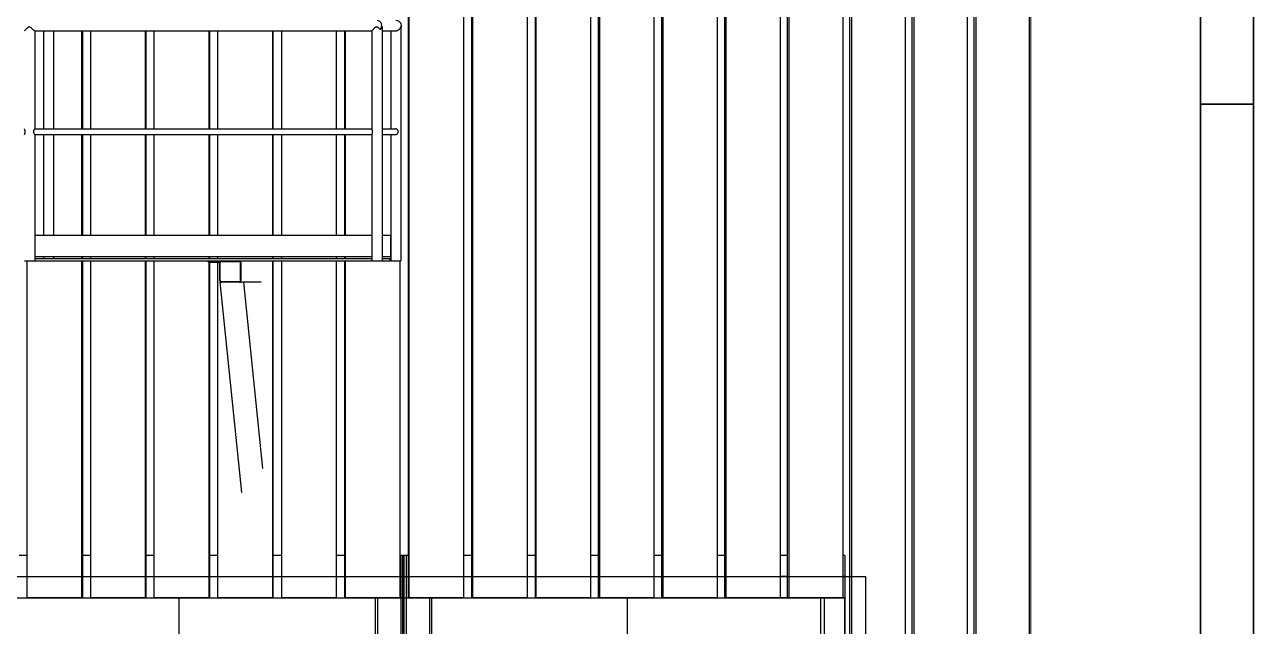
# Model space of a CAD drawing. Header units: millimetres. Extents: x -360063 to 84100, y -179792 to 59400.
# Drawn here: x 72494 to 84100, y 24770 to 30450 of the extents above; entities that cross this region are included whole.
import ezdxf

# ---------------------------------------------------------------- set-up
doc = ezdxf.new("R2010")
doc.units = ezdxf.units.MM
doc.header["$LTSCALE"] = 100
doc.layers.get('0').update_dxf_attribs({"lineweight": 18})
for name, color, linetype, lineweight in [('Border', 7, 'Continuous', 35), ('Visible', 7, 'Continuous', 25), ('Visible Narrow', 7, 'Continuous', 18)]:
    doc.layers.add(name, color=color, linetype=linetype, lineweight=lineweight)

# ---------------------------------------------------------------- blocks, each defined once
blk = doc.blocks.new('Borders Bigadan Border')
at = {"layer": 'Border'}
for p, q in [((841, 594), (841, 0)), ((836, 5), (836, 589)), ((841, 297), (836, 297))]:
    blk.add_line(p, q, dxfattribs=at)

msp = doc.modelspace()

# ---------------------------------------------------------------- linework, layer by layer
at = {"layer": 'Visible'}
for p, q in [((76119.88, 25039.19), (76119.88, 32569.19)), ((76122.36, 32569.19), (76122.36, 25039.19)), ((76643.66, 25039.19), (76643.66, 32569.19)), ((76719.47, 25039.19), (76719.47, 32569.19)), ((76723.52, 32569.19), (76723.52, 25039.19)), ((77244.14, 25039.19), (77244.14, 32569.19)), ((77318.24, 25039.19), (77318.24, 32569.19)), ((77323.88, 32569.19), (77323.88, 25039.19)), ((77843.54, 25039.19), (77843.54, 32569.19)), ((77915.91, 25039.19), (77915.91, 32569.19)), ((77923.12, 32569.19), (77923.12, 25039.19)), ((78441.57, 25039.19), (78441.57, 32569.19)), ((78512.15, 25039.19), (78512.15, 32569.19)), ((78520.93, 32569.19), (78520.93, 25039.19)), ((79037.9, 25039.19), (79037.9, 32569.19)), ((79106.67, 25039.19), (79106.67, 32569.19)), ((79117.02, 32569.19), (79117.02, 25039.19)), ((79632.25, 25039.19), (79632.25, 32569.19)), ((79699.17, 25039.19), (79699.17, 32569.19)), ((79711.08, 32569.19), (79711.08, 25039.19)), ((80224.3, 25039.19), (80224.3, 32569.19)), ((80289.34, 20839.19), (80289.34, 32569.19)), ((80302.81, 32569.19), (80302.81, 20839.19)), ((80813.76, 20839.19), (80813.76, 32569.19)), ((80876.88, 20839.19), (80876.88, 32569.19)), ((80891.89, 32569.19), (80891.89, 20839.19)), ((81400.31, 20839.19), (81400.31, 32569.19)), ((81461.48, 20839.19), (81461.48, 32569.19)), ((81478.04, 32569.19), (81478.04, 20839.19)), ((81983.67, 20839.19), (81983.67, 32569.19)), ((75871.47, 30429.34), (75871.47, 28219.19)), ((76048.77, 30429.34), (76048.77, 28219.19)), ((72590.06, 30390.89), (75774.87, 30390.89)), ((72590.4, 30390.89), (72590.4, 29466.09)), ((72671.11, 30390.89), (72671.11, 29466.09)), ((72767.71, 30390.89), (72767.71, 29466.09)), ((73035.41, 29466.09), (73035.41, 30390.89)), ((73040.83, 30390.89), (73040.83, 29466.09)), ((73115.17, 30390.89), (73115.17, 29466.09)), ((73635.89, 29466.09), (73635.89, 30390.89)), ((73639.73, 30390.89), (73639.73, 29466.09)), ((73715.76, 30390.89), (73715.76, 29466.09)), ((74237.13, 29466.09), (74237.13, 30390.89)), ((74239.4, 30390.89), (74239.4, 29466.09)), ((74317.09, 30390.89), (74317.09, 29466.09)), ((74838.84, 29466.09), (74838.84, 30390.89)), ((74839.53, 30390.89), (74839.53, 29466.09)), ((74918.84, 30390.89), (74918.84, 29466.09)), ((75440.7, 29466.09), (75440.7, 30390.89)), ((75519.8, 29466.09), (75519.8, 30390.89)), ((75520.7, 30390.89), (75520.7, 29466.09)), ((75774.87, 30391.07), (75774.87, 29465.77)), ((75871.47, 30390.89), (75996.32, 30390.89)), ((75952.17, 30390.89), (75952.17, 29466.09)), ((72590.06, 29466.09), (75774.87, 29466.09)), ((72590.06, 29412.29), (75774.87, 29412.29)), ((72590.4, 29412.29), (72590.4, 28219.19)), ((72671.11, 29412.29), (72671.11, 28459.19)), ((72767.71, 29412.29), (72767.71, 28459.19)), ((73035.41, 28459.19), (73035.41, 29412.29)), ((73040.83, 29412.29), (73040.83, 28459.19)), ((73115.17, 29412.29), (73115.17, 28459.19)), ((73635.89, 28459.19), (73635.89, 29412.29)), ((73639.73, 29412.29), (73639.73, 28459.19)), ((73715.76, 29412.29), (73715.76, 28459.19)), ((74237.13, 28459.19), (74237.13, 29412.29)), ((74239.4, 29412.29), (74239.4, 28459.19)), ((74317.09, 29412.29), (74317.09, 28459.19)), ((74838.84, 28459.19), (74838.84, 29412.29)), ((74839.53, 29412.29), (74839.53, 28459.19)), ((74918.84, 29412.29), (74918.84, 28459.19)), ((75440.7, 28459.19), (75440.7, 29412.29)), ((75519.8, 28459.19), (75519.8, 29412.29)), ((75520.7, 29412.29), (75520.7, 28459.19)), ((75774.87, 29412.61), (75774.87, 28219.19)), ((75871.47, 29466.09), (75996.32, 29466.09)), ((75871.47, 29412.29), (75996.32, 29412.29)), ((75952.17, 29412.29), (75952.17, 28219.19)), ((75774.87, 28459.19), (72590.4, 28459.19)), ((75948.38, 28459.19), (75871.47, 28459.19)), ((75948.38, 28459.19), (75948.38, 28259.19)), ((72493.8, 28219.19), (72590.4, 28219.19)), ((72515.6, 28219.19), (72515.6, 25039.19)), ((75774.87, 28259.19), (72590.4, 28259.19)), ((75774.87, 28239.19), (72590.4, 28239.19)), ((72590.4, 28219.19), (75774.87, 28219.19)), ((72671.11, 28259.19), (72671.11, 28239.19)), ((72767.71, 28259.19), (72767.71, 28239.19)), ((73035.41, 28239.19), (73035.41, 28259.19)), ((73035.41, 25039.19), (73035.41, 28219.19)), ((73040.83, 28259.19), (73040.83, 28239.19)), ((73040.83, 28219.19), (73040.83, 25039.19)), ((73115.17, 28259.19), (73115.17, 28239.19)), ((73115.17, 28219.19), (73115.17, 25039.19)), ((73635.89, 28239.19), (73635.89, 28259.19)), ((73635.89, 25039.19), (73635.89, 28219.19)), ((73639.73, 28259.19), (73639.73, 28239.19)), ((73639.73, 28219.19), (73639.73, 25039.19)), ((73715.76, 28259.19), (73715.76, 28239.19)), ((73715.76, 28219.19), (73715.76, 25039.19)), ((74224.58, 28219.19), (74224.58, 28215.19)), ((74230.55, 28209.19), (74322.07, 28209.19)), ((74237.13, 28239.19), (74237.13, 28259.19)), ((74237.13, 25039.19), (74237.13, 28209.19)), ((74239.4, 28259.19), (74239.4, 28239.19)), ((74239.4, 28209.19), (74239.4, 25039.19)), ((74317.09, 28259.19), (74317.09, 28239.19)), ((74317.09, 28209.19), (74317.09, 25039.19)), ((74338.24, 28035.19), (74338.24, 28203.19)), ((74341.61, 28035.19), (74341.61, 28203.19)), ((74343.96, 28215.47), (74343.96, 28219.19)), ((74353.54, 28215.19), (74520.67, 28215.19)), ((74521.28, 28215.19), (74520.67, 28215.19)), ((74532.6, 28203.19), (74532.6, 28035.19)), ((74533.22, 28035.19), (74533.22, 28203.19)), ((74537.19, 28203.19), (74537.19, 28035.19)), ((74838.84, 28239.19), (74838.84, 28259.19)), ((74838.84, 25039.19), (74838.84, 28219.19)), ((74839.53, 28259.19), (74839.53, 28239.19)), ((74839.53, 28219.19), (74839.53, 25039.19)), ((74918.84, 28259.19), (74918.84, 28239.19)), ((74918.84, 28219.19), (74918.84, 25039.19)), ((75440.7, 28239.19), (75440.7, 28259.19)), ((75440.7, 25039.19), (75440.7, 28219.19)), ((75519.8, 28239.19), (75519.8, 28259.19)), ((75519.8, 25039.19), (75519.8, 28219.19)), ((75520.7, 28259.19), (75520.7, 28239.19)), ((75520.7, 28219.19), (75520.7, 25039.19)), ((75774.87, 28219.19), (75871.47, 28219.19)), ((75948.38, 28259.19), (75871.47, 28259.19)), ((75947.49, 28239.19), (75871.47, 28239.19)), ((75871.47, 28219.19), (75947.49, 28219.19)), ((75947.49, 28219.19), (75947.49, 28239.19)), ((75952.17, 28219.19), (76048.77, 28219.19)), ((76042.41, 25039.19), (76042.41, 28219.19)), ((74334.01, 28197.19), (74334.01, 28145.19)), ((74341.55, 28019.19), (74354.16, 28019.19)), ((74544.41, 26032.3), (74341.55, 28019.19)), ((74520.67, 28023.19), (74353.54, 28023.19)), ((74521.28, 28019.19), (74354.16, 28019.19)), ((74520.67, 28023.19), (74521.28, 28023.19)), ((74522.44, 28019.19), (74521.28, 28019.19)), ((74522.44, 28019.19), (74540.67, 28019.19)), ((74564.93, 28019.19), (74540.67, 28019.19)), ((74564.93, 28019.19), (74565.09, 28019.19)), ((74728.85, 28019.19), (74565.09, 28019.19)), ((74744.74, 26259.64), (74565.09, 28019.19)), ((72515.6, 25439.19), (72443.01, 25439.19)), ((73115.17, 25439.19), (73040.83, 25439.19)), ((73715.76, 25439.19), (73639.73, 25439.19)), ((74317.09, 25439.19), (74239.4, 25439.19)), ((74918.84, 25439.19), (74839.53, 25439.19)), ((75519.8, 25439.19), (75440.7, 25439.19)), ((76119.88, 25439.19), (76042.41, 25439.19)), ((76050.59, 20839.19), (76050.59, 25439.19)), ((76067.43, 20839.19), (76067.43, 25439.19)), ((76071.23, 20839.19), (76071.23, 25439.19)), ((76079.42, 20839.19), (76079.42, 25439.19)), ((76102.56, 20839.19), (76102.56, 25439.19)), ((76719.47, 25439.19), (76643.66, 25439.19)), ((77318.24, 25439.19), (77244.14, 25439.19)), ((77915.91, 25439.19), (77843.54, 25439.19)), ((78512.15, 25439.19), (78441.57, 25439.19)), ((79106.67, 25439.19), (79037.9, 25439.19)), ((79699.17, 25439.19), (79632.25, 25439.19)), ((80239.96, 25439.19), (80224.3, 25439.19)), ((80239.96, 25439.19), (80239.96, 20839.19)), ((69839.96, 25239.19), (80439.96, 25239.19)), ((76071.23, 25239.19), (76067.43, 25239.19)), ((79699.17, 25239.19), (79632.25, 25239.19)), ((80239.96, 25239.19), (80224.3, 25239.19)), ((80439.96, 20439.19), (80439.96, 25239.19)), ((70039.96, 25039.19), (80239.96, 25039.19)), ((73035.41, 25039.19), (72515.6, 25039.19)), ((73035.41, 25039.19), (73040.83, 25039.19)), ((73635.89, 25039.19), (73115.17, 25039.19)), ((73635.89, 25039.19), (73639.73, 25039.19)), ((74237.13, 25039.19), (73715.76, 25039.19)), ((73954.17, 20839.19), (73954.17, 25039.19)), ((74237.13, 25039.19), (74239.4, 25039.19)), ((74838.84, 25039.19), (74317.09, 25039.19)), ((74838.84, 25039.19), (74839.53, 25039.19)), ((75440.7, 25039.19), (74918.84, 25039.19)), ((75519.8, 25039.19), (75520.7, 25039.19)), ((76042.41, 25039.19), (75520.7, 25039.19)), ((75807.35, 20839.19), (75807.35, 25039.19)), ((75830.1, 20839.19), (75830.1, 25039.19)), ((76071.23, 25039.19), (76067.43, 25039.19)), ((76119.88, 25039.19), (76122.36, 25039.19)), ((76643.66, 25039.19), (76122.36, 25039.19)), ((76321.79, 20839.19), (76321.79, 25039.19)), ((76339.01, 20839.19), (76339.01, 25039.19)), ((76719.47, 25039.19), (76723.52, 25039.19)), ((77244.14, 25039.19), (76723.52, 25039.19)), ((77318.24, 25039.19), (77323.88, 25039.19)), ((77843.54, 25039.19), (77323.88, 25039.19)), ((77915.91, 25039.19), (77923.12, 25039.19)), ((78441.57, 25039.19), (77923.12, 25039.19)), ((78189.12, 20839.19), (78189.12, 25039.19)), ((78512.15, 25039.19), (78520.93, 25039.19)), ((79037.9, 25039.19), (78520.93, 25039.19)), ((79106.67, 25039.19), (79117.02, 25039.19)), ((79632.25, 25039.19), (79117.02, 25039.19)), ((79699.17, 25039.19), (79632.25, 25039.19)), ((79699.17, 25039.19), (79711.08, 25039.19)), ((80224.3, 25039.19), (79711.08, 25039.19)), ((80014.68, 20839.19), (80014.68, 25039.19)), ((80049.51, 20839.19), (80049.51, 25039.19)), ((80239.96, 25039.19), (80224.3, 25039.19)), ((80239.96, 20439.19), (80239.96, 25039.19))]:
    msp.add_line(p, q, dxfattribs=at)
for centre, major_axis, ratio, start_param, end_param in [((75823.87, 30439.19), (0, -48.3), 0.89220021, 0.76310945, 3.14159265), ((76001.34, 30439.19), (-52.95, 0), 0.91216751, 2.68115097, 4.71238898), ((74230.55, 28215.19), (0, -6), 0.99477423, 4.71238898, 6.28318531), ((74322.07, 28197.19), (0, 12), 0.99477423, 4.71238898, 6.28318531), ((74354.16, 28203.19), (0, 16), 0.99477423, 0, 1.57079633), ((74353.54, 28203.19), (0, 12), 0.99477423, 0, 1.57079633), ((74520.67, 28203.19), (0, 12), 0.99477423, 4.71238898, 6.28318531), ((74521.28, 28203.19), (0, 16), 0.99477423, 4.71238898, 6.28318531), ((74521.28, 28203.19), (0, 12), 0.99477423, 4.71238898, 6.28318531), ((74339.98, 28145.19), (0, -6), 0.99477423, 4.71238898, 5.98763682), ((74354.16, 28035.19), (0, -16), 0.99477423, 4.71238898, 6.28318531), ((74353.54, 28035.19), (0, -12), 0.99477423, 4.71238898, 6.28318531), ((74520.67, 28035.19), (0, -12), 0.99477423, 0, 1.57079633), ((74521.28, 28035.19), (0, -16), 0.99477423, 0, 1.57079633), ((74521.28, 28035.19), (0, -12), 0.99477423, 0, 1.57079633)]:
    msp.add_ellipse(centre, major_axis=major_axis, ratio=ratio, start_param=start_param, end_param=end_param, dxfattribs=at)
for points, knots in [([(72493.8, 30391.07), (72493.8, 30391.09), (72493.8, 30391.11), (72493.85, 30391.44), (72494.2, 30392.05), (72495.43, 30393.77), (72496.32, 30394.89), (72498.49, 30397.48), (72499.78, 30398.96), (72503.34, 30402.91), (72505.9, 30405.65), (72511.42, 30411.39), (72514.39, 30414.39), (72520.45, 30420.22), (72523.48, 30423.03), (72528.14, 30426.74), (72529.68, 30427.88), (72532.19, 30429.32), (72533.06, 30429.74), (72534.96, 30430.41), (72535.98, 30430.64), (72537.17, 30430.64), (72538.36, 30430.64), (72539.4, 30430.41), (72541.32, 30429.74), (72542.2, 30429.32), (72544.78, 30427.88), (72546.38, 30426.74), (72551.26, 30423.03), (72554.5, 30420.22), (72561.17, 30414.39), (72564.53, 30411.39), (72571.01, 30405.65), (72574.14, 30402.91), (72578.78, 30398.96), (72580.54, 30397.48), (72583.75, 30394.89), (72585.2, 30393.77), (72587.61, 30392.05), (72588.58, 30391.44), (72589.6, 30390.97), (72589.87, 30390.89), (72590.06, 30390.89)], [-4.26109858, -4.26109858, -4.26109858, -4.26109858, -4.22634838, -4.22634838, -3.7746161, -3.7746161, -3.32288381, -3.32288381, -2.87115153, -2.87115153, -2.15336364, -2.15336364, -1.43557576, -1.43557576, -0.71778788, -0.71778788, -0.35889394, -0.35889394, -0.17944697, -0.17944697, 0, 0, 0, 0.17944697, 0.17944697, 0.35889394, 0.35889394, 0.71778788, 0.71778788, 1.43557576, 1.43557576, 2.15336364, 2.15336364, 2.87115153, 2.87115153, 3.32288381, 3.32288381, 3.7746161, 3.7746161, 4.22634838, 4.22634838, 4.46484645, 4.46484645, 4.46484645, 4.46484645]), ([(75774.87, 30391.07), (75774.87, 30391.09), (75774.87, 30391.11), (75774.92, 30391.44), (75775.26, 30392.05), (75776.49, 30393.77), (75777.38, 30394.89), (75779.56, 30397.48), (75780.84, 30398.96), (75784.41, 30402.91), (75786.96, 30405.65), (75792.49, 30411.39), (75795.46, 30414.39), (75801.51, 30420.22), (75804.54, 30423.03), (75809.2, 30426.74), (75810.74, 30427.88), (75813.26, 30429.32), (75814.12, 30429.74), (75816.02, 30430.41), (75817.04, 30430.64), (75818.23, 30430.64), (75819.43, 30430.64), (75820.46, 30430.41), (75822.38, 30429.74), (75823.26, 30429.32), (75825.84, 30427.88), (75827.44, 30426.74), (75832.32, 30423.03), (75835.57, 30420.22), (75842.23, 30414.39), (75845.59, 30411.39), (75850.48, 30407.07), (75852.09, 30405.65), (75853.65, 30404.28)], [-4.26109858, -4.26109858, -4.26109858, -4.26109858, -4.22634838, -4.22634838, -3.7746161, -3.7746161, -3.32288381, -3.32288381, -2.87115153, -2.87115153, -2.15336364, -2.15336364, -1.43557576, -1.43557576, -0.71778788, -0.71778788, -0.35889394, -0.35889394, -0.17944697, -0.17944697, 0, 0, 0, 0.17944697, 0.17944697, 0.35889394, 0.35889394, 0.71778788, 0.71778788, 1.43557576, 1.43557576, 2.15336364, 2.15336364, 2.51714167, 2.51714167, 2.51714167, 2.51714167]), ([(75853.65, 30404.28), (75855.22, 30405.65), (75856.67, 30407.07), (75860.67, 30411.39), (75862.88, 30414.39), (75866.48, 30420.22), (75867.85, 30423.03), (75869.43, 30426.74), (75869.87, 30427.88), (75870.45, 30429.32), (75870.62, 30429.74), (75870.94, 30430.41), (75871.09, 30430.64), (75871.21, 30430.64), (75871.34, 30430.64), (75871.4, 30430.41), (75871.46, 30429.87), (75871.47, 30429.62), (75871.47, 30429.34)], [-2.51714167, -2.51714167, -2.51714167, -2.51714167, -2.15336364, -2.15336364, -1.43557576, -1.43557576, -0.71778788, -0.71778788, -0.35889394, -0.35889394, -0.17944697, -0.17944697, 0, 0, 0, 0.17944697, 0.17944697, 0.29316148, 0.29316148, 0.29316148, 0.29316148]), ([(75996.32, 30390.89), (75997.93, 30390.89), (75999.56, 30390.97), (76004.26, 30391.44), (76007.34, 30392.05), (76013.27, 30393.77), (76016.12, 30394.89), (76021.43, 30397.48), (76023.89, 30398.96), (76029.59, 30402.91), (76032.67, 30405.65), (76037.97, 30411.39), (76040.19, 30414.39), (76043.79, 30420.22), (76045.16, 30423.03), (76046.74, 30426.74), (76047.18, 30427.88), (76047.75, 30429.32), (76047.93, 30429.74), (76048.25, 30430.41), (76048.4, 30430.64), (76048.52, 30430.64), (76048.64, 30430.64), (76048.71, 30430.41), (76048.76, 30429.87), (76048.77, 30429.62), (76048.77, 30429.34)], [-4.46484645, -4.46484645, -4.46484645, -4.46484645, -4.22634838, -4.22634838, -3.7746161, -3.7746161, -3.32288381, -3.32288381, -2.87115153, -2.87115153, -2.15336364, -2.15336364, -1.43557576, -1.43557576, -0.71778788, -0.71778788, -0.35889394, -0.35889394, -0.17944697, -0.17944697, 0, 0, 0, 0.17944697, 0.17944697, 0.29316148, 0.29316148, 0.29316148, 0.29316148]), ([(72493.8, 29412.61), (72493.8, 29412.67), (72493.81, 29412.74), (72493.86, 29413.16), (72494, 29413.7), (72494.67, 29415.78), (72495.45, 29417.84), (72497.07, 29422.53), (72498.02, 29425.5), (72499.09, 29430.43), (72499.39, 29432.16), (72499.79, 29435.67), (72499.9, 29437.45), (72499.9, 29440.93), (72499.79, 29442.71), (72499.39, 29446.22), (72499.09, 29447.94), (72498.02, 29452.88), (72497.07, 29455.85), (72495.45, 29460.54), (72494.67, 29462.6), (72494, 29464.68), (72493.86, 29465.21), (72493.81, 29465.64), (72493.8, 29465.71), (72493.8, 29465.77)], [2.27895351, 2.27895351, 2.27895351, 2.27895351, 2.33460522, 2.33460522, 2.59493594, 2.59493594, 3.11559737, 3.11559737, 3.63738135, 3.63738135, 3.89827334, 3.89827334, 4.15916533, 4.15916533, 4.42005732, 4.42005732, 4.68094931, 4.68094931, 5.20273329, 5.20273329, 5.72339472, 5.72339472, 5.98372544, 5.98372544, 6.03937714, 6.03937714, 6.03937714, 6.03937714]), ([(72590.06, 29466.09), (72589.86, 29466.09), (72589.55, 29465.92), (72588.75, 29465.21), (72588.26, 29464.68), (72586.57, 29462.6), (72585.18, 29460.54), (72582.61, 29455.85), (72581.24, 29452.88), (72579.75, 29447.94), (72579.34, 29446.22), (72578.79, 29442.71), (72578.66, 29440.93), (72578.66, 29437.45), (72578.79, 29435.67), (72579.34, 29432.16), (72579.75, 29430.43), (72581.24, 29425.5), (72582.61, 29422.53), (72585.18, 29417.84), (72586.57, 29415.78), (72588.26, 29413.7), (72588.75, 29413.16), (72589.55, 29412.46), (72589.86, 29412.29), (72590.06, 29412.29)], [2.07427451, 2.07427451, 2.07427451, 2.07427451, 2.33460522, 2.33460522, 2.59493594, 2.59493594, 3.11559737, 3.11559737, 3.63738135, 3.63738135, 3.89827334, 3.89827334, 4.15916533, 4.15916533, 4.42005732, 4.42005732, 4.68094931, 4.68094931, 5.20273329, 5.20273329, 5.72339472, 5.72339472, 5.98372544, 5.98372544, 6.24405615, 6.24405615, 6.24405615, 6.24405615]), ([(75774.87, 29412.61), (75774.87, 29412.7), (75774.88, 29412.82), (75774.98, 29413.43), (75775.2, 29414.15), (75776.17, 29417), (75777.26, 29419.81), (75778.93, 29425.18), (75779.64, 29427.77), (75780.67, 29433.37), (75780.96, 29436.37), (75780.96, 29442.01), (75780.67, 29445.01), (75779.64, 29450.6), (75778.93, 29453.2), (75777.26, 29458.57), (75776.17, 29461.38), (75775.2, 29464.23), (75774.98, 29464.95), (75774.88, 29465.56), (75774.87, 29465.67), (75774.87, 29465.77)], [2.28669936, 2.28669936, 2.28669936, 2.28669936, 2.37658987, 2.37658987, 2.69262241, 2.69262241, 3.32468751, 3.32468751, 3.74785789, 3.74785789, 4.17102826, 4.17102826, 4.59419864, 4.59419864, 5.01736901, 5.01736901, 5.64943411, 5.64943411, 5.96546666, 5.96546666, 6.05535716, 6.05535716, 6.05535716, 6.05535716]), ([(75996.32, 29412.29), (75998.29, 29412.29), (76000.3, 29412.51), (76004.38, 29413.43), (76006.45, 29414.15), (76012.3, 29417), (76015.72, 29419.81), (76019.95, 29425.18), (76021.45, 29427.77), (76023.45, 29433.37), (76023.96, 29436.37), (76023.96, 29442.01), (76023.45, 29445.01), (76021.45, 29450.6), (76019.95, 29453.2), (76015.72, 29458.57), (76012.3, 29461.38), (76006.45, 29464.23), (76004.38, 29464.95), (76000.3, 29465.87), (75998.29, 29466.09), (75996.32, 29466.09)], [2.08053081, 2.08053081, 2.08053081, 2.08053081, 2.37658987, 2.37658987, 2.69262241, 2.69262241, 3.32468751, 3.32468751, 3.74785789, 3.74785789, 4.17102826, 4.17102826, 4.59419864, 4.59419864, 5.01736901, 5.01736901, 5.64943411, 5.64943411, 5.96546666, 5.96546666, 6.26152571, 6.26152571, 6.26152571, 6.26152571])]:
    msp.add_open_spline(points, degree=3, knots=knots, dxfattribs=at)
at = {"layer": 'Visible Narrow'}
msp.add_line((81997.76, 32569.19), (81997.76, 20839.19), dxfattribs=at)

# ---------------------------------------------------------------- block references
at = {"xscale": 100, "yscale": 100, "zscale": 100}
msp.add_blockref('Borders Bigadan Border', (0, 0), dxfattribs=at)

doc.saveas('drawing.dxf')
